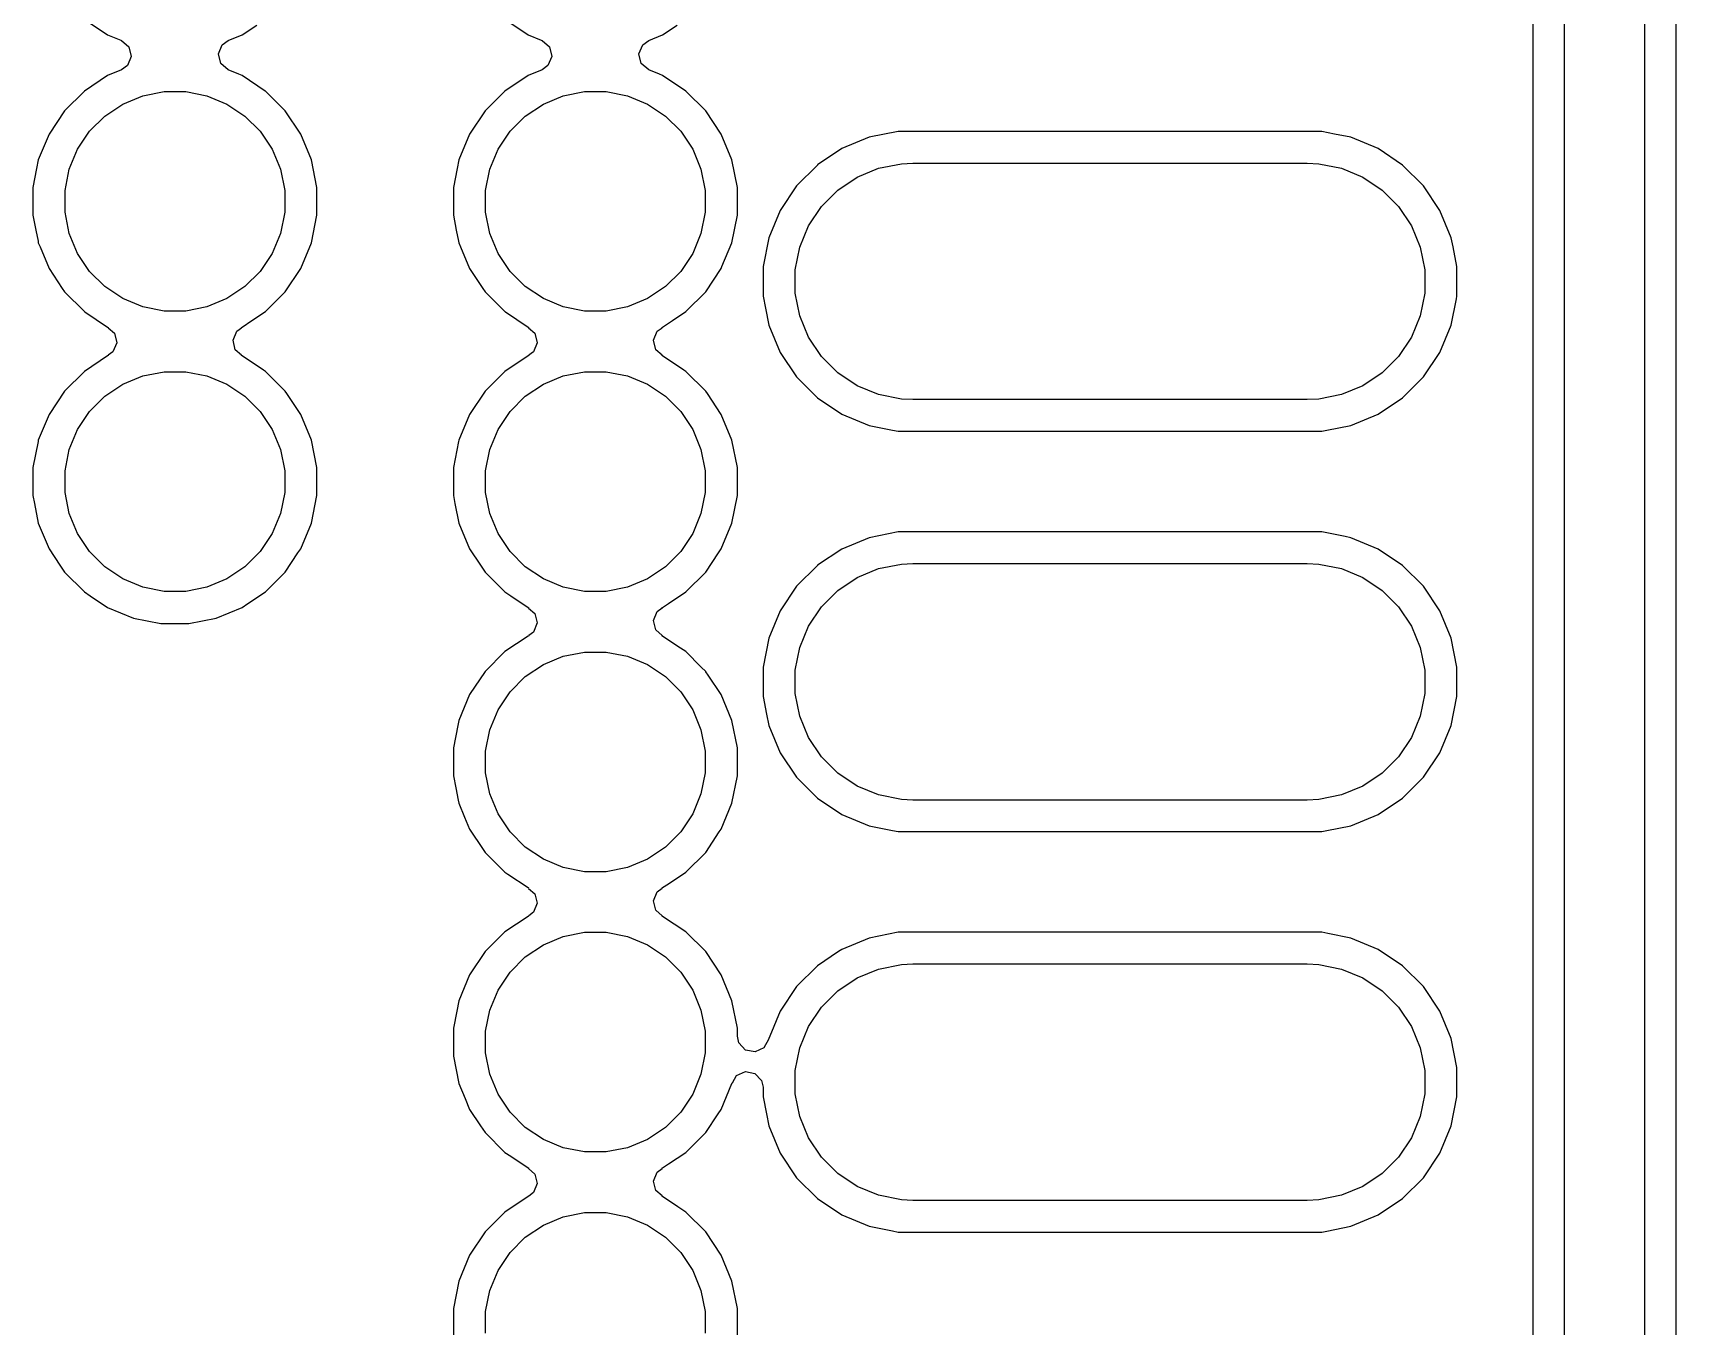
# Model space of a CAD drawing. Header units: inches. Extents: x 0.47 to 2.28, y -2.25 to -0.47.
# Drawn here: x 1.4147 to 1.825, y -1.2318 to -0.9088 of the extents above; entities that cross this region are included whole.
import ezdxf

# ---------------------------------------------------------------- set-up
doc = ezdxf.new("R2010")
doc.units = ezdxf.units.IN
doc.header["$MEASUREMENT"] = 0
doc.layers.add('F.Cu', color=13, linetype='CONTINUOUS', true_color=0xc83434)

msp = doc.modelspace()

# ---------------------------------------------------------------- linework, layer by layer
at = {"layer": 'F.Cu', "linetype": 'CONTINUOUS'}
for p, q in [((1.82498, -0.93988), (1.82498, -0.67573)), ((1.81709, -0.67808), (1.81709, -1.57874)), ((1.79709, -1.57874), (1.79709, -0.68222)), ((1.78919, -0.68713), (1.78919, -1.5669)), ((1.42897, -0.90637), (1.43332, -0.90928)), ((1.53397, -0.90637), (1.53832, -0.90928)), ((1.43332, -0.90928), (1.43332, -0.90928)), ((1.43332, -0.90928), (1.43332, -0.90928)), ((1.43332, -0.90928), (1.4366, -0.91064)), ((1.4366, -0.91064), (1.4368, -0.91072)), ((1.4368, -0.91072), (1.43865, -0.91231)), ((1.46195, -0.91181), (1.46344, -0.91072)), ((1.46344, -0.91072), (1.46691, -0.90928)), ((1.46691, -0.90928), (1.47055, -0.90685)), ((1.46691, -0.90928), (1.46691, -0.90928)), ((1.46691, -0.90928), (1.46691, -0.90928)), ((1.53832, -0.90928), (1.53832, -0.90928)), ((1.53832, -0.90928), (1.53832, -0.90928)), ((1.53832, -0.90928), (1.5416, -0.91064)), ((1.5416, -0.91064), (1.5418, -0.91072)), ((1.5418, -0.91072), (1.54365, -0.91231)), ((1.56695, -0.91181), (1.56844, -0.91072)), ((1.56844, -0.91072), (1.57191, -0.90928)), ((1.57191, -0.90928), (1.57555, -0.90685)), ((1.57191, -0.90928), (1.57191, -0.90928)), ((1.57191, -0.90928), (1.57191, -0.90928)), ((1.43922, -0.91468), (1.43829, -0.91693)), ((1.43865, -0.91231), (1.43922, -0.91468)), ((1.46101, -0.91406), (1.46195, -0.91181)), ((1.46158, -0.91643), (1.46101, -0.91406)), ((1.54422, -0.91468), (1.54329, -0.91693)), ((1.54365, -0.91231), (1.54422, -0.91468)), ((1.56601, -0.91406), (1.56695, -0.91181)), ((1.56658, -0.91643), (1.56601, -0.91406)), ((1.4368, -0.91801), (1.43332, -0.91945)), ((1.43829, -0.91693), (1.4368, -0.91801)), ((1.46344, -0.91801), (1.46158, -0.91643)), ((1.46612, -0.91912), (1.46344, -0.91801)), ((1.5418, -0.91801), (1.53832, -0.91945)), ((1.54329, -0.91693), (1.5418, -0.91801)), ((1.56844, -0.91801), (1.56658, -0.91643)), ((1.57112, -0.91912), (1.56844, -0.91801)), ((1.43332, -0.91945), (1.42752, -0.92333)), ((1.43332, -0.91945), (1.43332, -0.91945)), ((1.46691, -0.91945), (1.46612, -0.91912)), ((1.4727, -0.92331), (1.46691, -0.91945)), ((1.46691, -0.91945), (1.46691, -0.91945)), ((1.53832, -0.91945), (1.53252, -0.92333)), ((1.53832, -0.91945), (1.53832, -0.91945)), ((1.57191, -0.91945), (1.57112, -0.91912)), ((1.5777, -0.92331), (1.57191, -0.91945)), ((1.57191, -0.91945), (1.57191, -0.91945)), ((1.42752, -0.92333), (1.42258, -0.92827)), ((1.42752, -0.92333), (1.42752, -0.92333)), ((1.43263, -0.92956), (1.43713, -0.92656)), ((1.43713, -0.92656), (1.44212, -0.92449)), ((1.44212, -0.92449), (1.44742, -0.92344)), ((1.44742, -0.92344), (1.45282, -0.92344)), ((1.45282, -0.92344), (1.45812, -0.92449)), ((1.45812, -0.92449), (1.46311, -0.92656)), ((1.46311, -0.92656), (1.4676, -0.92956)), ((1.47272, -0.92333), (1.4727, -0.92331)), ((1.47766, -0.92827), (1.47272, -0.92333)), ((1.53252, -0.92333), (1.52758, -0.92827)), ((1.53252, -0.92333), (1.53252, -0.92333)), ((1.53763, -0.92956), (1.54213, -0.92656)), ((1.54213, -0.92656), (1.54712, -0.92449)), ((1.54712, -0.92449), (1.55242, -0.92344)), ((1.55242, -0.92344), (1.55782, -0.92344)), ((1.55782, -0.92344), (1.56312, -0.92449)), ((1.56312, -0.92449), (1.56811, -0.92656)), ((1.56811, -0.92656), (1.5726, -0.92956)), ((1.57772, -0.92333), (1.5777, -0.92331)), ((1.58266, -0.92827), (1.57772, -0.92333)), ((1.42258, -0.92827), (1.4187, -0.93407)), ((1.42258, -0.92827), (1.42258, -0.92827)), ((1.42881, -0.93338), (1.43263, -0.92956)), ((1.4676, -0.92956), (1.47142, -0.93338)), ((1.48154, -0.93407), (1.47766, -0.92827)), ((1.47766, -0.92827), (1.47766, -0.92827)), ((1.52758, -0.92827), (1.5237, -0.93407)), ((1.52758, -0.92827), (1.52758, -0.92827)), ((1.53381, -0.93338), (1.53763, -0.92956)), ((1.5726, -0.92956), (1.57642, -0.93338)), ((1.58654, -0.93407), (1.58266, -0.92827)), ((1.58266, -0.92827), (1.58266, -0.92827)), ((1.4187, -0.93407), (1.41603, -0.94053)), ((1.4187, -0.93407), (1.4187, -0.93407)), ((1.42581, -0.93787), (1.42881, -0.93338)), ((1.47142, -0.93338), (1.47442, -0.93787)), ((1.48421, -0.94053), (1.48154, -0.93407)), ((1.48154, -0.93407), (1.48154, -0.93407)), ((1.48154, -0.93407), (1.48154, -0.93407)), ((1.5237, -0.93407), (1.52103, -0.94053)), ((1.5237, -0.93407), (1.5237, -0.93407)), ((1.53081, -0.93787), (1.53381, -0.93338)), ((1.57642, -0.93338), (1.57942, -0.93787)), ((1.58921, -0.94053), (1.58654, -0.93407)), ((1.58654, -0.93407), (1.58654, -0.93407)), ((1.58654, -0.93407), (1.58654, -0.93407)), ((1.62349, -0.93488), (1.61668, -0.9377)), ((1.63072, -0.93344), (1.62349, -0.93488)), ((1.62349, -0.93488), (1.62349, -0.93488)), ((1.62349, -0.93488), (1.62349, -0.93488)), ((1.73652, -0.93344), (1.63072, -0.93344)), ((1.63072, -0.93344), (1.63072, -0.93344)), ((1.73968, -0.93407), (1.73652, -0.93344)), ((1.73652, -0.93344), (1.73652, -0.93344)), ((1.74375, -0.93488), (1.73968, -0.93407)), ((1.75056, -0.9377), (1.74375, -0.93488)), ((1.42375, -0.94287), (1.42581, -0.93787)), ((1.47442, -0.93787), (1.47649, -0.94287)), ((1.52875, -0.94287), (1.53081, -0.93787)), ((1.57942, -0.93787), (1.58149, -0.94287)), ((1.61668, -0.9377), (1.61059, -0.94178)), ((1.75669, -0.9418), (1.75056, -0.9377)), ((1.4156, -0.94266), (1.41467, -0.94737)), ((1.41603, -0.94053), (1.4156, -0.94266)), ((1.42269, -0.94816), (1.42375, -0.94287)), ((1.47649, -0.94287), (1.47754, -0.94816)), ((1.48557, -0.94737), (1.48421, -0.94053)), ((1.5206, -0.94266), (1.51967, -0.94737)), ((1.52103, -0.94053), (1.5206, -0.94266)), ((1.52769, -0.94816), (1.52875, -0.94287)), ((1.58149, -0.94287), (1.58254, -0.94816)), ((1.59057, -0.94737), (1.58921, -0.94053)), ((1.61055, -0.9418), (1.60534, -0.94701)), ((1.61059, -0.94178), (1.61055, -0.9418)), ((1.62049, -0.94483), (1.62584, -0.94261)), ((1.62584, -0.94261), (1.63152, -0.94148)), ((1.63152, -0.94148), (1.63441, -0.94134)), ((1.63441, -0.94134), (1.73283, -0.94134)), ((1.73283, -0.94134), (1.73573, -0.94148)), ((1.73573, -0.94148), (1.74141, -0.94261)), ((1.74141, -0.94261), (1.74675, -0.94483)), ((1.7619, -0.94701), (1.75669, -0.9418)), ((1.82498, -0.94988), (1.82498, -0.93988)), ((1.41467, -0.94737), (1.41467, -0.95436)), ((1.48557, -0.95436), (1.48557, -0.94737)), ((1.51967, -0.94737), (1.51967, -0.95436)), ((1.59057, -0.95436), (1.59057, -0.94737)), ((1.60534, -0.94701), (1.60125, -0.95314)), ((1.60534, -0.94701), (1.60534, -0.94701)), ((1.60534, -0.94701), (1.60534, -0.94701)), ((1.61568, -0.94804), (1.62049, -0.94483)), ((1.74675, -0.94483), (1.75157, -0.94804)), ((1.766, -0.95314), (1.7619, -0.94701)), ((1.42269, -0.95357), (1.42269, -0.94816)), ((1.47754, -0.94816), (1.47754, -0.95357)), ((1.52769, -0.95357), (1.52769, -0.94816)), ((1.58254, -0.94816), (1.58254, -0.95357)), ((1.61158, -0.95213), (1.61568, -0.94804)), ((1.75157, -0.94804), (1.75566, -0.95213)), ((1.82498, -1.5669), (1.82498, -0.94988)), ((1.41467, -0.95436), (1.4154, -0.95806)), ((1.42375, -0.95887), (1.42269, -0.95357)), ((1.47754, -0.95357), (1.47649, -0.95887)), ((1.48421, -0.96121), (1.48557, -0.95436)), ((1.51967, -0.95436), (1.5204, -0.95806)), ((1.52875, -0.95887), (1.52769, -0.95357)), ((1.58254, -0.95357), (1.58149, -0.95887)), ((1.58921, -0.96121), (1.59057, -0.95436)), ((1.60125, -0.95314), (1.59843, -0.95995)), ((1.60837, -0.95695), (1.61158, -0.95213)), ((1.75566, -0.95213), (1.75888, -0.95695)), ((1.76882, -0.95995), (1.766, -0.95314)), ((1.4154, -0.95806), (1.41595, -0.96081)), ((1.42581, -0.96386), (1.42375, -0.95887)), ((1.47649, -0.95887), (1.47442, -0.96386)), ((1.5204, -0.95806), (1.52095, -0.96081)), ((1.53081, -0.96386), (1.52875, -0.95887)), ((1.58149, -0.95887), (1.57942, -0.96386)), ((1.59843, -0.95995), (1.59699, -0.96718)), ((1.59843, -0.95995), (1.59843, -0.95995)), ((1.59843, -0.95995), (1.59843, -0.95995)), ((1.60615, -0.96229), (1.60837, -0.95695)), ((1.75888, -0.95695), (1.76109, -0.96229)), ((1.76927, -0.96224), (1.76882, -0.95995)), ((1.41595, -0.96081), (1.41603, -0.96121)), ((1.41603, -0.96121), (1.41646, -0.96224)), ((1.41646, -0.96224), (1.4187, -0.96766)), ((1.42881, -0.96835), (1.42581, -0.96386)), ((1.47442, -0.96386), (1.47142, -0.96835)), ((1.48154, -0.96766), (1.48421, -0.96121)), ((1.52095, -0.96081), (1.52103, -0.96121)), ((1.52103, -0.96121), (1.52146, -0.96224)), ((1.52146, -0.96224), (1.5237, -0.96766)), ((1.53381, -0.96835), (1.53081, -0.96386)), ((1.57942, -0.96386), (1.57642, -0.96835)), ((1.58673, -0.96718), (1.58921, -0.96121)), ((1.60502, -0.96797), (1.60615, -0.96229)), ((1.76109, -0.96229), (1.76222, -0.96797)), ((1.77026, -0.96718), (1.76927, -0.96224)), ((1.4187, -0.96766), (1.4187, -0.96766)), ((1.4187, -0.96766), (1.422, -0.9726)), ((1.47766, -0.97347), (1.48154, -0.96766)), ((1.5237, -0.96766), (1.5237, -0.96766)), ((1.5237, -0.96766), (1.527, -0.9726)), ((1.58266, -0.97347), (1.58654, -0.96766)), ((1.58654, -0.96766), (1.58673, -0.96718)), ((1.59699, -0.96718), (1.59699, -0.97455)), ((1.60502, -0.97376), (1.60502, -0.96797)), ((1.76222, -0.96797), (1.76222, -0.97376)), ((1.77026, -0.97455), (1.77026, -0.96718)), ((1.43263, -0.97217), (1.42881, -0.96835)), ((1.43713, -0.97517), (1.43263, -0.97217)), ((1.4676, -0.97217), (1.46311, -0.97517)), ((1.47142, -0.96835), (1.4676, -0.97217)), ((1.53763, -0.97217), (1.53381, -0.96835)), ((1.54213, -0.97517), (1.53763, -0.97217)), ((1.5726, -0.97217), (1.56811, -0.97517)), ((1.57642, -0.96835), (1.5726, -0.97217)), ((1.422, -0.9726), (1.42258, -0.97347)), ((1.42258, -0.97347), (1.42752, -0.9784)), ((1.44212, -0.97724), (1.43713, -0.97517)), ((1.46311, -0.97517), (1.45812, -0.97724)), ((1.47272, -0.9784), (1.47766, -0.97347)), ((1.527, -0.9726), (1.52758, -0.97347)), ((1.52758, -0.97347), (1.53252, -0.9784)), ((1.54712, -0.97724), (1.54213, -0.97517)), ((1.56811, -0.97517), (1.56312, -0.97724)), ((1.57772, -0.9784), (1.58266, -0.97347)), ((1.59699, -0.97455), (1.59758, -0.97752)), ((1.60615, -0.97944), (1.60502, -0.97376)), ((1.76222, -0.97376), (1.76109, -0.97944)), ((1.76882, -0.98178), (1.77013, -0.97519)), ((1.77013, -0.97519), (1.77026, -0.97455)), ((1.42752, -0.9784), (1.42767, -0.9785)), ((1.42767, -0.9785), (1.43332, -0.98228)), ((1.44742, -0.97829), (1.44212, -0.97724)), ((1.45282, -0.97829), (1.44742, -0.97829)), ((1.45812, -0.97724), (1.45282, -0.97829)), ((1.46691, -0.98228), (1.46937, -0.98064)), ((1.46937, -0.98064), (1.47272, -0.9784)), ((1.53252, -0.9784), (1.53267, -0.9785)), ((1.53267, -0.9785), (1.53832, -0.98228)), ((1.55242, -0.97829), (1.54712, -0.97724)), ((1.55782, -0.97829), (1.55242, -0.97829)), ((1.56312, -0.97724), (1.55782, -0.97829)), ((1.57191, -0.98228), (1.57437, -0.98064)), ((1.57437, -0.98064), (1.57772, -0.9784)), ((1.59758, -0.97752), (1.59843, -0.98178)), ((1.60837, -0.98479), (1.60615, -0.97944)), ((1.76109, -0.97944), (1.75888, -0.98479)), ((1.43332, -0.98228), (1.4335, -0.98238)), ((1.4335, -0.98238), (1.43345, -0.98246)), ((1.43345, -0.98246), (1.43503, -0.98381)), ((1.43503, -0.98381), (1.4356, -0.98618)), ((1.46464, -0.98556), (1.46557, -0.98331)), ((1.46557, -0.98331), (1.46677, -0.98243)), ((1.46674, -0.98238), (1.46691, -0.98228)), ((1.46677, -0.98243), (1.46674, -0.98238)), ((1.46691, -0.98228), (1.46691, -0.98228)), ((1.46691, -0.98228), (1.46691, -0.98228)), ((1.46691, -0.98228), (1.46691, -0.98228)), ((1.53832, -0.98228), (1.5385, -0.98238)), ((1.5385, -0.98238), (1.53845, -0.98246)), ((1.53845, -0.98246), (1.54003, -0.98381)), ((1.54003, -0.98381), (1.5406, -0.98618)), ((1.56964, -0.98556), (1.57057, -0.98331)), ((1.57057, -0.98331), (1.57177, -0.98243)), ((1.57174, -0.98238), (1.57191, -0.98228)), ((1.57177, -0.98243), (1.57174, -0.98238)), ((1.57191, -0.98228), (1.57191, -0.98228)), ((1.57191, -0.98228), (1.57191, -0.98228)), ((1.57191, -0.98228), (1.57191, -0.98228)), ((1.59843, -0.98178), (1.60125, -0.98859)), ((1.766, -0.98859), (1.76882, -0.98178)), ((1.43467, -0.98843), (1.43347, -0.9893)), ((1.4356, -0.98618), (1.43467, -0.98843)), ((1.46521, -0.98793), (1.46464, -0.98556)), ((1.46678, -0.98928), (1.46521, -0.98793)), ((1.53967, -0.98843), (1.53847, -0.9893)), ((1.5406, -0.98618), (1.53967, -0.98843)), ((1.57021, -0.98793), (1.56964, -0.98556)), ((1.57178, -0.98928), (1.57021, -0.98793)), ((1.60125, -0.98859), (1.60534, -0.99472)), ((1.61158, -0.9896), (1.60837, -0.98479)), ((1.75888, -0.98479), (1.75566, -0.9896)), ((1.7619, -0.99472), (1.766, -0.98859)), ((1.43332, -0.98945), (1.42752, -0.99333)), ((1.4335, -0.98936), (1.43332, -0.98945)), ((1.43347, -0.9893), (1.4335, -0.98936)), ((1.46674, -0.98936), (1.46678, -0.98928)), ((1.46691, -0.98945), (1.46674, -0.98936)), ((1.47224, -0.99301), (1.46691, -0.98945)), ((1.53832, -0.98945), (1.53252, -0.99333)), ((1.5385, -0.98936), (1.53832, -0.98945)), ((1.53847, -0.9893), (1.5385, -0.98936)), ((1.57174, -0.98936), (1.57178, -0.98928)), ((1.57191, -0.98945), (1.57174, -0.98936)), ((1.57724, -0.99301), (1.57191, -0.98945)), ((1.61568, -0.99369), (1.61158, -0.9896)), ((1.75566, -0.9896), (1.75157, -0.99369)), ((1.42752, -0.99333), (1.42258, -0.99827)), ((1.42752, -0.99333), (1.42752, -0.99333)), ((1.43263, -0.99956), (1.43713, -0.99656)), ((1.43713, -0.99656), (1.44212, -0.99449)), ((1.44212, -0.99449), (1.44742, -0.99344)), ((1.44742, -0.99344), (1.45282, -0.99344)), ((1.45282, -0.99344), (1.45812, -0.99449)), ((1.45812, -0.99449), (1.46311, -0.99656)), ((1.46311, -0.99656), (1.4676, -0.99956)), ((1.47272, -0.99333), (1.47224, -0.99301)), ((1.47766, -0.99827), (1.47272, -0.99333)), ((1.53252, -0.99333), (1.52758, -0.99827)), ((1.53252, -0.99333), (1.53252, -0.99333)), ((1.53763, -0.99956), (1.54213, -0.99656)), ((1.54213, -0.99656), (1.54712, -0.99449)), ((1.54712, -0.99449), (1.55242, -0.99344)), ((1.55242, -0.99344), (1.55782, -0.99344)), ((1.55782, -0.99344), (1.56312, -0.99449)), ((1.56312, -0.99449), (1.56811, -0.99656)), ((1.56811, -0.99656), (1.5726, -0.99956)), ((1.57772, -0.99333), (1.57724, -0.99301)), ((1.58266, -0.99827), (1.57772, -0.99333)), ((1.60534, -0.99472), (1.61055, -0.99993)), ((1.62049, -0.99691), (1.61568, -0.99369)), ((1.62584, -0.99912), (1.62049, -0.99691)), ((1.74675, -0.99691), (1.74141, -0.99912)), ((1.75157, -0.99369), (1.74675, -0.99691)), ((1.75669, -0.99993), (1.7619, -0.99472)), ((1.42258, -0.99827), (1.4187, -1.00407)), ((1.42258, -0.99827), (1.42258, -0.99827)), ((1.42881, -1.00338), (1.43263, -0.99956)), ((1.4676, -0.99956), (1.47142, -1.00338)), ((1.47808, -0.9989), (1.47766, -0.99827)), ((1.48154, -1.00407), (1.47808, -0.9989)), ((1.52758, -0.99827), (1.5237, -1.00407)), ((1.52758, -0.99827), (1.52758, -0.99827)), ((1.53381, -1.00338), (1.53763, -0.99956)), ((1.5726, -0.99956), (1.57642, -1.00338)), ((1.58308, -0.9989), (1.58266, -0.99827)), ((1.58654, -1.00407), (1.58308, -0.9989)), ((1.61055, -0.99993), (1.61668, -1.00403)), ((1.63152, -1.00025), (1.62584, -0.99912)), ((1.63441, -1.00039), (1.63152, -1.00025)), ((1.73283, -1.00039), (1.63441, -1.00039)), ((1.73573, -1.00025), (1.73283, -1.00039)), ((1.74141, -0.99912), (1.73573, -1.00025)), ((1.75056, -1.00403), (1.75669, -0.99993)), ((1.4187, -1.00407), (1.41603, -1.01053)), ((1.4187, -1.00407), (1.4187, -1.00407)), ((1.42581, -1.00787), (1.42881, -1.00338)), ((1.47142, -1.00338), (1.47442, -1.00787)), ((1.48421, -1.01053), (1.48154, -1.00407)), ((1.48154, -1.00407), (1.48154, -1.00407)), ((1.48154, -1.00407), (1.48154, -1.00407)), ((1.5237, -1.00407), (1.52103, -1.01053)), ((1.5237, -1.00407), (1.5237, -1.00407)), ((1.53081, -1.00787), (1.53381, -1.00338)), ((1.57642, -1.00338), (1.57942, -1.00787)), ((1.58921, -1.01053), (1.58654, -1.00407)), ((1.58654, -1.00407), (1.58654, -1.00407)), ((1.58654, -1.00407), (1.58654, -1.00407)), ((1.61668, -1.00403), (1.62349, -1.00685)), ((1.74375, -1.00685), (1.75056, -1.00403)), ((1.42375, -1.01287), (1.42581, -1.00787)), ((1.47442, -1.00787), (1.47649, -1.01287)), ((1.52875, -1.01287), (1.53081, -1.00787)), ((1.57942, -1.00787), (1.58149, -1.01287)), ((1.62349, -1.00685), (1.62928, -1.008)), ((1.62928, -1.008), (1.63072, -1.00829)), ((1.63072, -1.00829), (1.63072, -1.00829)), ((1.63072, -1.00829), (1.73652, -1.00829)), ((1.73652, -1.00829), (1.73773, -1.00805)), ((1.73773, -1.00805), (1.74375, -1.00685)), ((1.41596, -1.01084), (1.41467, -1.01737)), ((1.41603, -1.01053), (1.41596, -1.01084)), ((1.42269, -1.01816), (1.42375, -1.01287)), ((1.47649, -1.01287), (1.47754, -1.01816)), ((1.48557, -1.01737), (1.48421, -1.01053)), ((1.52096, -1.01084), (1.51967, -1.01737)), ((1.52103, -1.01053), (1.52096, -1.01084)), ((1.52769, -1.01816), (1.52875, -1.01287)), ((1.58149, -1.01287), (1.58254, -1.01816)), ((1.59057, -1.01737), (1.58921, -1.01053)), ((1.41467, -1.01737), (1.41467, -1.02436)), ((1.48557, -1.02436), (1.48557, -1.01737)), ((1.51967, -1.01737), (1.51967, -1.02436)), ((1.59057, -1.02436), (1.59057, -1.01737)), ((1.42269, -1.02357), (1.42269, -1.01816)), ((1.47754, -1.01816), (1.47754, -1.02357)), ((1.52769, -1.02357), (1.52769, -1.01816)), ((1.58254, -1.01816), (1.58254, -1.02357)), ((1.41467, -1.02436), (1.41506, -1.02636)), ((1.42375, -1.02887), (1.42269, -1.02357)), ((1.47754, -1.02357), (1.47649, -1.02887)), ((1.48421, -1.03121), (1.48557, -1.02436)), ((1.51967, -1.02436), (1.52006, -1.02636)), ((1.52875, -1.02887), (1.52769, -1.02357)), ((1.58254, -1.02357), (1.58149, -1.02887)), ((1.58921, -1.03121), (1.59057, -1.02436)), ((1.41506, -1.02636), (1.41603, -1.03121)), ((1.42581, -1.03386), (1.42375, -1.02887)), ((1.47649, -1.02887), (1.47442, -1.03386)), ((1.52006, -1.02636), (1.52103, -1.03121)), ((1.53081, -1.03386), (1.52875, -1.02887)), ((1.58149, -1.02887), (1.57942, -1.03386)), ((1.41603, -1.03121), (1.4187, -1.03766)), ((1.42881, -1.03835), (1.42581, -1.03386)), ((1.47442, -1.03386), (1.47142, -1.03835)), ((1.48154, -1.03766), (1.48421, -1.03121)), ((1.52103, -1.03121), (1.5237, -1.03766)), ((1.53381, -1.03835), (1.53081, -1.03386)), ((1.57942, -1.03386), (1.57642, -1.03835)), ((1.58654, -1.03766), (1.58921, -1.03121)), ((1.63072, -1.03344), (1.62349, -1.03488)), ((1.73652, -1.03344), (1.63072, -1.03344)), ((1.63072, -1.03344), (1.63072, -1.03344)), ((1.74237, -1.03461), (1.73652, -1.03344)), ((1.73652, -1.03344), (1.73652, -1.03344)), ((1.4187, -1.03766), (1.4187, -1.03766)), ((1.4187, -1.03766), (1.42144, -1.04176)), ((1.48086, -1.03867), (1.48154, -1.03766)), ((1.48154, -1.03766), (1.48154, -1.03766)), ((1.48154, -1.03766), (1.48154, -1.03766)), ((1.5237, -1.03766), (1.5237, -1.03766)), ((1.5237, -1.03766), (1.52644, -1.04176)), ((1.58586, -1.03867), (1.58654, -1.03766)), ((1.58654, -1.03766), (1.58654, -1.03766)), ((1.58654, -1.03766), (1.58654, -1.03766)), ((1.61668, -1.0377), (1.61061, -1.04176)), ((1.62349, -1.03488), (1.61668, -1.0377)), ((1.62349, -1.03488), (1.62349, -1.03488)), ((1.62349, -1.03488), (1.62349, -1.03488)), ((1.74375, -1.03488), (1.74237, -1.03461)), ((1.75056, -1.0377), (1.74375, -1.03488)), ((1.75669, -1.0418), (1.75056, -1.0377)), ((1.42144, -1.04176), (1.42258, -1.04347)), ((1.43263, -1.04217), (1.42881, -1.03835)), ((1.43713, -1.04517), (1.43263, -1.04217)), ((1.4676, -1.04217), (1.46311, -1.04517)), ((1.47142, -1.03835), (1.4676, -1.04217)), ((1.47766, -1.04347), (1.48086, -1.03867)), ((1.52644, -1.04176), (1.52758, -1.04347)), ((1.53763, -1.04217), (1.53381, -1.03835)), ((1.54213, -1.04517), (1.53763, -1.04217)), ((1.5726, -1.04217), (1.56811, -1.04517)), ((1.57642, -1.03835), (1.5726, -1.04217)), ((1.58266, -1.04347), (1.58586, -1.03867)), ((1.61055, -1.0418), (1.60534, -1.04701)), ((1.61061, -1.04176), (1.61055, -1.0418)), ((1.62584, -1.04261), (1.63152, -1.04148)), ((1.63152, -1.04148), (1.63441, -1.04134)), ((1.63441, -1.04134), (1.73283, -1.04134)), ((1.73283, -1.04134), (1.73573, -1.04148)), ((1.73573, -1.04148), (1.74141, -1.04261)), ((1.7619, -1.04701), (1.75669, -1.0418)), ((1.42258, -1.04347), (1.42752, -1.0484)), ((1.44212, -1.04724), (1.43713, -1.04517)), ((1.46311, -1.04517), (1.45812, -1.04724)), ((1.47272, -1.0484), (1.47766, -1.04347)), ((1.52758, -1.04347), (1.53252, -1.0484)), ((1.54712, -1.04724), (1.54213, -1.04517)), ((1.56811, -1.04517), (1.56312, -1.04724)), ((1.57772, -1.0484), (1.58266, -1.04347)), ((1.61568, -1.04804), (1.62049, -1.04483)), ((1.62049, -1.04483), (1.62584, -1.04261)), ((1.74141, -1.04261), (1.74675, -1.04483)), ((1.74675, -1.04483), (1.75157, -1.04804)), ((1.42752, -1.0484), (1.42897, -1.04937)), ((1.42897, -1.04937), (1.43332, -1.05228)), ((1.44742, -1.04829), (1.44212, -1.04724)), ((1.45282, -1.04829), (1.44742, -1.04829)), ((1.45812, -1.04724), (1.45282, -1.04829)), ((1.46838, -1.0513), (1.47272, -1.0484)), ((1.53252, -1.0484), (1.53397, -1.04937)), ((1.53397, -1.04937), (1.53832, -1.05228)), ((1.55242, -1.04829), (1.54712, -1.04724)), ((1.55782, -1.04829), (1.55242, -1.04829)), ((1.56312, -1.04724), (1.55782, -1.04829)), ((1.57338, -1.0513), (1.57772, -1.0484)), ((1.60534, -1.04701), (1.60125, -1.05314)), ((1.60534, -1.04701), (1.60534, -1.04701)), ((1.60534, -1.04701), (1.60534, -1.04701)), ((1.61158, -1.05213), (1.61568, -1.04804)), ((1.75157, -1.04804), (1.75566, -1.05213)), ((1.766, -1.05314), (1.7619, -1.04701)), ((1.43332, -1.05228), (1.43332, -1.05228)), ((1.43332, -1.05228), (1.43332, -1.05228)), ((1.43332, -1.05228), (1.43978, -1.05496)), ((1.46046, -1.05496), (1.46691, -1.05228)), ((1.46691, -1.05228), (1.46838, -1.0513)), ((1.46691, -1.05228), (1.46691, -1.05228)), ((1.46691, -1.05228), (1.46691, -1.05228)), ((1.53832, -1.05228), (1.5385, -1.05238)), ((1.5385, -1.05238), (1.53845, -1.05246)), ((1.53845, -1.05246), (1.54003, -1.05381)), ((1.54003, -1.05381), (1.5406, -1.05618)), ((1.56964, -1.05556), (1.57057, -1.05331)), ((1.57057, -1.05331), (1.57177, -1.05243)), ((1.57174, -1.05238), (1.57191, -1.05228)), ((1.57177, -1.05243), (1.57174, -1.05238)), ((1.57191, -1.05228), (1.57338, -1.0513)), ((1.57191, -1.05228), (1.57191, -1.05228)), ((1.57191, -1.05228), (1.57191, -1.05228)), ((1.57191, -1.05228), (1.57191, -1.05228)), ((1.60125, -1.05314), (1.59843, -1.05995)), ((1.60837, -1.05695), (1.61158, -1.05213)), ((1.75566, -1.05213), (1.75888, -1.05695)), ((1.76882, -1.05995), (1.766, -1.05314)), ((1.43978, -1.05496), (1.44663, -1.05632)), ((1.44663, -1.05632), (1.44663, -1.05632)), ((1.44663, -1.05632), (1.45361, -1.05632)), ((1.45361, -1.05632), (1.46046, -1.05496)), ((1.45361, -1.05632), (1.45361, -1.05632)), ((1.53967, -1.05843), (1.53847, -1.0593)), ((1.5406, -1.05618), (1.53967, -1.05843)), ((1.57021, -1.05793), (1.56964, -1.05556)), ((1.57178, -1.05927), (1.57021, -1.05793)), ((1.60615, -1.06229), (1.60837, -1.05695)), ((1.75888, -1.05695), (1.76109, -1.06229)), ((1.53832, -1.05945), (1.53252, -1.06333)), ((1.5385, -1.05936), (1.53832, -1.05945)), ((1.53847, -1.0593), (1.5385, -1.05936)), ((1.57174, -1.05936), (1.57178, -1.05927)), ((1.57191, -1.05945), (1.57174, -1.05936)), ((1.57574, -1.06201), (1.57191, -1.05945)), ((1.57772, -1.06333), (1.57574, -1.06201)), ((1.59843, -1.05995), (1.59699, -1.06718)), ((1.59843, -1.05995), (1.59843, -1.05995)), ((1.59843, -1.05995), (1.59843, -1.05995)), ((1.60502, -1.06797), (1.60615, -1.06229)), ((1.76109, -1.06229), (1.76222, -1.06797)), ((1.77026, -1.06718), (1.76882, -1.05995)), ((1.53252, -1.06333), (1.52758, -1.06827)), ((1.53252, -1.06333), (1.53252, -1.06333)), ((1.53763, -1.06956), (1.54213, -1.06656)), ((1.54213, -1.06656), (1.54712, -1.06449)), ((1.54712, -1.06449), (1.55242, -1.06344)), ((1.55242, -1.06344), (1.55782, -1.06344)), ((1.55782, -1.06344), (1.56312, -1.06449)), ((1.56312, -1.06449), (1.56811, -1.06656)), ((1.56811, -1.06656), (1.5726, -1.06956)), ((1.58157, -1.06718), (1.57772, -1.06333)), ((1.52758, -1.06827), (1.5237, -1.07407)), ((1.52758, -1.06827), (1.52758, -1.06827)), ((1.53381, -1.07338), (1.53763, -1.06956)), ((1.5726, -1.06956), (1.57642, -1.07338)), ((1.58266, -1.06827), (1.58157, -1.06718)), ((1.58272, -1.06836), (1.58266, -1.06827)), ((1.58326, -1.06918), (1.58272, -1.06836)), ((1.58654, -1.07407), (1.58326, -1.06918)), ((1.59699, -1.06718), (1.59699, -1.07455)), ((1.60502, -1.07376), (1.60502, -1.06797)), ((1.76222, -1.06797), (1.76222, -1.07376)), ((1.77026, -1.07455), (1.77026, -1.06718)), ((1.5237, -1.07407), (1.52103, -1.08053)), ((1.5237, -1.07407), (1.5237, -1.07407)), ((1.53081, -1.07787), (1.53381, -1.07338)), ((1.57642, -1.07338), (1.57942, -1.07787)), ((1.58921, -1.08053), (1.58654, -1.07407)), ((1.58654, -1.07407), (1.58654, -1.07407)), ((1.58654, -1.07407), (1.58654, -1.07407)), ((1.59699, -1.07455), (1.59787, -1.07898)), ((1.60615, -1.07944), (1.60502, -1.07376)), ((1.76222, -1.07376), (1.76109, -1.07944)), ((1.76882, -1.08178), (1.77026, -1.07455)), ((1.52875, -1.08287), (1.53081, -1.07787)), ((1.57942, -1.07787), (1.58149, -1.08287)), ((1.59787, -1.07898), (1.59843, -1.08178)), ((1.52078, -1.08178), (1.51967, -1.08737)), ((1.52103, -1.08053), (1.52078, -1.08178)), ((1.52769, -1.08816), (1.52875, -1.08287)), ((1.58149, -1.08287), (1.58254, -1.08816)), ((1.59057, -1.08737), (1.58921, -1.08053)), ((1.59843, -1.08178), (1.60125, -1.08859)), ((1.60837, -1.08479), (1.60615, -1.07944)), ((1.76109, -1.07944), (1.75888, -1.08479)), ((1.766, -1.08859), (1.76882, -1.08178)), ((1.61158, -1.0896), (1.60837, -1.08479)), ((1.75888, -1.08479), (1.75566, -1.0896)), ((1.51967, -1.08737), (1.51967, -1.09436)), ((1.52769, -1.09357), (1.52769, -1.08816)), ((1.58254, -1.08816), (1.58254, -1.09357)), ((1.59057, -1.09436), (1.59057, -1.08737)), ((1.60125, -1.08859), (1.60534, -1.09472)), ((1.61568, -1.09369), (1.61158, -1.0896)), ((1.75566, -1.0896), (1.75157, -1.09369)), ((1.7619, -1.09472), (1.766, -1.08859)), ((1.51967, -1.09436), (1.52026, -1.09736)), ((1.52875, -1.09887), (1.52769, -1.09357)), ((1.58254, -1.09357), (1.58149, -1.09887)), ((1.58921, -1.10121), (1.59057, -1.09436)), ((1.60534, -1.09472), (1.61055, -1.09993)), ((1.62049, -1.09691), (1.61568, -1.09369)), ((1.75157, -1.09369), (1.74675, -1.09691)), ((1.75669, -1.09993), (1.7619, -1.09472)), ((1.52026, -1.09736), (1.52087, -1.10042)), ((1.53081, -1.10386), (1.52875, -1.09887)), ((1.58149, -1.09887), (1.57942, -1.10386)), ((1.62584, -1.09912), (1.62049, -1.09691)), ((1.63152, -1.10025), (1.62584, -1.09912)), ((1.74141, -1.09912), (1.73573, -1.10025)), ((1.74675, -1.09691), (1.74141, -1.09912)), ((1.52087, -1.10042), (1.52103, -1.10121)), ((1.52103, -1.10121), (1.52247, -1.1047)), ((1.58654, -1.10766), (1.58921, -1.10121)), ((1.61055, -1.09993), (1.61668, -1.10403)), ((1.63441, -1.10039), (1.63152, -1.10025)), ((1.73283, -1.10039), (1.63441, -1.10039)), ((1.73573, -1.10025), (1.73283, -1.10039)), ((1.75056, -1.10403), (1.75669, -1.09993)), ((1.52247, -1.1047), (1.5237, -1.10766)), ((1.5237, -1.10766), (1.5237, -1.10766)), ((1.5237, -1.10766), (1.52708, -1.11272)), ((1.53381, -1.10835), (1.53081, -1.10386)), ((1.57942, -1.10386), (1.57642, -1.10835)), ((1.58607, -1.10836), (1.58654, -1.10766)), ((1.58654, -1.10766), (1.58654, -1.10766)), ((1.58654, -1.10766), (1.58654, -1.10766)), ((1.61668, -1.10403), (1.62349, -1.10685)), ((1.62349, -1.10685), (1.62928, -1.108)), ((1.73777, -1.10804), (1.74375, -1.10685)), ((1.74375, -1.10685), (1.75056, -1.10403)), ((1.53763, -1.11217), (1.53381, -1.10835)), ((1.57642, -1.10835), (1.5726, -1.11217)), ((1.58266, -1.11347), (1.58607, -1.10836)), ((1.62928, -1.108), (1.63072, -1.10829)), ((1.63072, -1.10829), (1.63072, -1.10829)), ((1.63072, -1.10829), (1.73652, -1.10829)), ((1.73652, -1.10829), (1.73777, -1.10804)), ((1.52708, -1.11272), (1.52758, -1.11347)), ((1.52758, -1.11347), (1.53252, -1.1184)), ((1.54213, -1.11517), (1.53763, -1.11217)), ((1.54712, -1.11724), (1.54213, -1.11517)), ((1.56811, -1.11517), (1.56312, -1.11724)), ((1.5726, -1.11217), (1.56811, -1.11517)), ((1.57772, -1.1184), (1.58266, -1.11347)), ((1.53252, -1.1184), (1.53324, -1.11889)), ((1.53324, -1.11889), (1.53832, -1.12228)), ((1.55242, -1.11829), (1.54712, -1.11724)), ((1.55782, -1.11829), (1.55242, -1.11829)), ((1.56312, -1.11724), (1.55782, -1.11829)), ((1.57338, -1.1213), (1.57772, -1.1184)), ((1.53832, -1.12228), (1.5385, -1.12238)), ((1.5385, -1.12238), (1.53845, -1.12246)), ((1.53845, -1.12246), (1.54003, -1.12381)), ((1.54003, -1.12381), (1.5406, -1.12618)), ((1.56964, -1.12556), (1.57057, -1.12331)), ((1.57057, -1.12331), (1.57177, -1.12243)), ((1.57174, -1.12238), (1.57191, -1.12228)), ((1.57177, -1.12243), (1.57174, -1.12238)), ((1.57191, -1.12228), (1.57338, -1.1213)), ((1.57191, -1.12228), (1.57191, -1.12228)), ((1.57191, -1.12228), (1.57191, -1.12228)), ((1.57191, -1.12228), (1.57191, -1.12228)), ((1.5406, -1.12618), (1.53967, -1.12843)), ((1.57021, -1.12793), (1.56964, -1.12556)), ((1.57178, -1.12928), (1.57021, -1.12793)), ((1.53832, -1.12945), (1.53252, -1.13333)), ((1.5385, -1.12936), (1.53832, -1.12945)), ((1.53967, -1.12843), (1.53847, -1.1293)), ((1.53847, -1.1293), (1.5385, -1.12936)), ((1.57174, -1.12936), (1.57178, -1.12928)), ((1.57191, -1.12945), (1.57174, -1.12936)), ((1.5777, -1.13331), (1.57191, -1.12945)), ((1.53252, -1.13333), (1.52758, -1.13827)), ((1.53252, -1.13333), (1.53252, -1.13333)), ((1.53763, -1.13956), (1.54213, -1.13656)), ((1.54213, -1.13656), (1.54712, -1.13449)), ((1.54712, -1.13449), (1.55242, -1.13344)), ((1.55242, -1.13344), (1.55782, -1.13344)), ((1.55782, -1.13344), (1.56312, -1.13449)), ((1.56312, -1.13449), (1.56811, -1.13656)), ((1.56811, -1.13656), (1.5726, -1.13956)), ((1.57772, -1.13333), (1.5777, -1.13331)), ((1.58266, -1.13827), (1.57772, -1.13333)), ((1.62349, -1.13488), (1.61668, -1.1377)), ((1.63072, -1.13344), (1.62349, -1.13488)), ((1.62349, -1.13488), (1.62349, -1.13488)), ((1.62349, -1.13488), (1.62349, -1.13488)), ((1.73652, -1.13344), (1.63072, -1.13344)), ((1.63072, -1.13344), (1.63072, -1.13344)), ((1.73798, -1.13374), (1.73652, -1.13344)), ((1.73652, -1.13344), (1.73652, -1.13344)), ((1.74375, -1.13488), (1.73798, -1.13374)), ((1.75056, -1.1377), (1.74375, -1.13488)), ((1.52758, -1.13827), (1.5237, -1.14407)), ((1.52758, -1.13827), (1.52758, -1.13827)), ((1.53381, -1.14338), (1.53763, -1.13956)), ((1.5726, -1.13956), (1.57642, -1.14338)), ((1.58654, -1.14407), (1.58266, -1.13827)), ((1.58266, -1.13827), (1.58266, -1.13827)), ((1.61584, -1.13827), (1.61055, -1.1418)), ((1.61668, -1.1377), (1.61584, -1.13827)), ((1.75669, -1.1418), (1.75056, -1.1377)), ((1.5237, -1.14407), (1.52103, -1.15053)), ((1.5237, -1.14407), (1.5237, -1.14407)), ((1.53081, -1.14787), (1.53381, -1.14338)), ((1.57642, -1.14338), (1.57942, -1.14787)), ((1.58921, -1.15053), (1.58654, -1.14407)), ((1.58654, -1.14407), (1.58654, -1.14407)), ((1.58654, -1.14407), (1.58654, -1.14407)), ((1.61055, -1.1418), (1.60534, -1.14701)), ((1.62049, -1.14483), (1.62584, -1.14261)), ((1.62584, -1.14261), (1.63152, -1.14148)), ((1.63152, -1.14148), (1.63441, -1.14134)), ((1.63441, -1.14134), (1.73283, -1.14134)), ((1.73283, -1.14134), (1.73573, -1.14148)), ((1.73573, -1.14148), (1.74141, -1.14261)), ((1.74141, -1.14261), (1.74675, -1.14483)), ((1.7619, -1.14701), (1.75669, -1.1418)), ((1.52875, -1.15287), (1.53081, -1.14787)), ((1.57942, -1.14787), (1.58149, -1.15287)), ((1.60534, -1.14701), (1.60125, -1.15314)), ((1.60534, -1.14701), (1.60534, -1.14701)), ((1.60534, -1.14701), (1.60534, -1.14701)), ((1.61158, -1.15213), (1.61568, -1.14804)), ((1.61568, -1.14804), (1.62049, -1.14483)), ((1.74675, -1.14483), (1.75157, -1.14804)), ((1.75157, -1.14804), (1.75566, -1.15213)), ((1.766, -1.15314), (1.7619, -1.14701)), ((1.52103, -1.15053), (1.52051, -1.15314)), ((1.52769, -1.15816), (1.52875, -1.15287)), ((1.58149, -1.15287), (1.58254, -1.15816)), ((1.59057, -1.15737), (1.58921, -1.15053)), ((1.60837, -1.15695), (1.61158, -1.15213)), ((1.75566, -1.15213), (1.75888, -1.15695)), ((1.52051, -1.15314), (1.51967, -1.15737)), ((1.60125, -1.15314), (1.59865, -1.15941)), ((1.60615, -1.16229), (1.60837, -1.15695)), ((1.75888, -1.15695), (1.76109, -1.16229)), ((1.76882, -1.15995), (1.766, -1.15314)), ((1.51967, -1.15737), (1.51967, -1.16436)), ((1.52769, -1.16357), (1.52769, -1.15816)), ((1.58254, -1.15816), (1.58254, -1.16357)), ((1.59057, -1.15941), (1.59057, -1.15737)), ((1.59057, -1.15737), (1.59057, -1.15737)), ((1.59093, -1.16106), (1.59057, -1.15941)), ((1.59259, -1.16285), (1.59093, -1.16106)), ((1.59838, -1.16018), (1.59719, -1.1623)), ((1.59843, -1.15995), (1.59838, -1.16018)), ((1.59865, -1.15941), (1.59843, -1.15995)), ((1.59843, -1.15995), (1.59843, -1.15995)), ((1.77026, -1.16718), (1.76882, -1.15995)), ((1.51967, -1.16436), (1.52103, -1.17121)), ((1.52875, -1.16887), (1.52769, -1.16357)), ((1.58254, -1.16357), (1.58149, -1.16887)), ((1.59498, -1.16332), (1.59259, -1.16285)), ((1.59719, -1.1623), (1.59498, -1.16332)), ((1.60502, -1.16797), (1.60615, -1.16229)), ((1.76109, -1.16229), (1.76222, -1.16797)), ((1.53081, -1.17386), (1.52875, -1.16887)), ((1.58149, -1.16887), (1.57942, -1.17386)), ((1.58935, -1.17105), (1.59037, -1.16923)), ((1.59037, -1.16923), (1.59258, -1.16821)), ((1.59258, -1.16821), (1.59497, -1.16869)), ((1.59497, -1.16869), (1.59663, -1.17048)), ((1.60502, -1.17376), (1.60502, -1.16797)), ((1.76222, -1.16797), (1.76222, -1.17376)), ((1.77026, -1.17455), (1.77026, -1.16718)), ((1.52103, -1.17121), (1.52259, -1.17498)), ((1.58654, -1.17766), (1.58921, -1.17121)), ((1.58921, -1.17121), (1.58926, -1.17102)), ((1.58921, -1.17121), (1.58921, -1.17121)), ((1.58926, -1.17102), (1.58935, -1.17105)), ((1.59663, -1.17048), (1.59699, -1.17213)), ((1.59699, -1.17213), (1.59699, -1.17455)), ((1.52259, -1.17498), (1.5237, -1.17766)), ((1.53381, -1.17835), (1.53081, -1.17386)), ((1.57942, -1.17386), (1.57642, -1.17835)), ((1.59699, -1.17455), (1.59784, -1.17881)), ((1.60615, -1.17944), (1.60502, -1.17376)), ((1.76222, -1.17376), (1.76109, -1.17944)), ((1.76882, -1.18178), (1.77026, -1.17455)), ((1.5237, -1.17766), (1.5237, -1.17766)), ((1.5237, -1.17766), (1.52645, -1.18178)), ((1.53763, -1.18217), (1.53381, -1.17835)), ((1.57642, -1.17835), (1.5726, -1.18217)), ((1.58266, -1.18347), (1.58577, -1.17881)), ((1.58577, -1.17881), (1.58654, -1.17766)), ((1.58654, -1.17766), (1.58654, -1.17766)), ((1.58654, -1.17766), (1.58654, -1.17766)), ((1.59784, -1.17881), (1.59843, -1.18178)), ((1.60837, -1.18479), (1.60615, -1.17944)), ((1.76109, -1.17944), (1.75888, -1.18479)), ((1.52645, -1.18178), (1.52758, -1.18347)), ((1.52758, -1.18347), (1.53252, -1.1884)), ((1.54213, -1.18517), (1.53763, -1.18217)), ((1.54712, -1.18724), (1.54213, -1.18517)), ((1.56811, -1.18517), (1.56312, -1.18724)), ((1.5726, -1.18217), (1.56811, -1.18517)), ((1.57772, -1.1884), (1.58266, -1.18347)), ((1.59843, -1.18178), (1.60125, -1.18859)), ((1.61158, -1.1896), (1.60837, -1.18479)), ((1.75888, -1.18479), (1.75566, -1.1896)), ((1.766, -1.18859), (1.76882, -1.18178)), ((1.53252, -1.1884), (1.53397, -1.18937)), ((1.53397, -1.18937), (1.53832, -1.19228)), ((1.55242, -1.18829), (1.54712, -1.18724)), ((1.55782, -1.18829), (1.55242, -1.18829)), ((1.56312, -1.18724), (1.55782, -1.18829)), ((1.57338, -1.1913), (1.57772, -1.1884)), ((1.60125, -1.18859), (1.60534, -1.19472)), ((1.61568, -1.19369), (1.61158, -1.1896)), ((1.75566, -1.1896), (1.75157, -1.19369)), ((1.7619, -1.19472), (1.766, -1.18859)), ((1.53832, -1.19228), (1.5385, -1.19238)), ((1.5385, -1.19238), (1.53845, -1.19246)), ((1.53845, -1.19246), (1.54003, -1.19381)), ((1.54003, -1.19381), (1.5406, -1.19618)), ((1.56964, -1.19556), (1.57057, -1.19331)), ((1.57057, -1.19331), (1.57177, -1.19243)), ((1.57174, -1.19238), (1.57191, -1.19228)), ((1.57177, -1.19243), (1.57174, -1.19238)), ((1.57191, -1.19228), (1.57338, -1.1913)), ((1.57191, -1.19228), (1.57191, -1.19228)), ((1.57191, -1.19228), (1.57191, -1.19228)), ((1.57191, -1.19228), (1.57191, -1.19228)), ((1.62049, -1.19691), (1.61568, -1.19369)), ((1.75157, -1.19369), (1.74675, -1.19691)), ((1.5406, -1.19618), (1.53967, -1.19843)), ((1.57021, -1.19793), (1.56964, -1.19556)), ((1.57178, -1.19927), (1.57021, -1.19793)), ((1.60534, -1.19472), (1.61055, -1.19993)), ((1.62584, -1.19912), (1.62049, -1.19691)), ((1.74675, -1.19691), (1.74141, -1.19912)), ((1.75669, -1.19993), (1.7619, -1.19472)), ((1.53832, -1.19945), (1.53252, -1.20333)), ((1.5385, -1.19936), (1.53832, -1.19945)), ((1.53967, -1.19843), (1.53847, -1.1993)), ((1.53847, -1.1993), (1.5385, -1.19936)), ((1.57174, -1.19936), (1.57178, -1.19927)), ((1.57191, -1.19945), (1.57174, -1.19936)), ((1.5757, -1.20198), (1.57191, -1.19945)), ((1.57772, -1.20333), (1.5757, -1.20198)), ((1.61055, -1.19993), (1.61668, -1.20403)), ((1.63152, -1.20025), (1.62584, -1.19912)), ((1.63441, -1.20039), (1.63152, -1.20025)), ((1.73283, -1.20039), (1.63441, -1.20039)), ((1.73573, -1.20025), (1.73283, -1.20039)), ((1.74141, -1.19912), (1.73573, -1.20025)), ((1.75056, -1.20403), (1.75669, -1.19993)), ((1.53252, -1.20333), (1.52758, -1.20827)), ((1.53252, -1.20333), (1.53252, -1.20333)), ((1.54213, -1.20656), (1.54712, -1.20449)), ((1.54712, -1.20449), (1.55242, -1.20344)), ((1.55242, -1.20344), (1.55782, -1.20344)), ((1.55782, -1.20344), (1.56312, -1.20449)), ((1.56312, -1.20449), (1.56811, -1.20656)), ((1.58266, -1.20827), (1.57772, -1.20333)), ((1.61668, -1.20403), (1.62349, -1.20685)), ((1.74375, -1.20685), (1.75056, -1.20403)), ((1.52758, -1.20827), (1.5237, -1.21407)), ((1.52758, -1.20827), (1.52758, -1.20827)), ((1.53381, -1.21338), (1.53763, -1.20956)), ((1.53763, -1.20956), (1.54213, -1.20656)), ((1.56811, -1.20656), (1.5726, -1.20956)), ((1.5726, -1.20956), (1.57642, -1.21338)), ((1.58654, -1.21407), (1.58266, -1.20827)), ((1.58266, -1.20827), (1.58266, -1.20827)), ((1.62349, -1.20685), (1.62928, -1.208)), ((1.62928, -1.208), (1.63072, -1.20829)), ((1.63072, -1.20829), (1.63072, -1.20829)), ((1.63072, -1.20829), (1.73652, -1.20829)), ((1.73652, -1.20829), (1.73773, -1.20805)), ((1.73773, -1.20805), (1.74375, -1.20685)), ((1.5237, -1.21407), (1.52103, -1.22053)), ((1.5237, -1.21407), (1.5237, -1.21407)), ((1.53081, -1.21787), (1.53381, -1.21338)), ((1.57642, -1.21338), (1.57942, -1.21787)), ((1.58921, -1.22053), (1.58654, -1.21407)), ((1.58654, -1.21407), (1.58654, -1.21407)), ((1.58654, -1.21407), (1.58654, -1.21407)), ((1.52875, -1.22287), (1.53081, -1.21787)), ((1.57942, -1.21787), (1.58149, -1.22287)), ((1.52103, -1.22053), (1.52034, -1.22397)), ((1.59057, -1.22737), (1.58921, -1.22053)), ((1.52034, -1.22397), (1.51967, -1.22737)), ((1.52769, -1.22816), (1.52875, -1.22287)), ((1.58149, -1.22287), (1.58254, -1.22816)), ((1.51967, -1.22737), (1.51967, -1.23436)), ((1.52769, -1.23357), (1.52769, -1.22816)), ((1.58254, -1.22816), (1.58254, -1.23357)), ((1.59057, -1.23436), (1.59057, -1.22737))]:
    msp.add_line(p, q, dxfattribs=at)

doc.saveas('drawing.dxf')
